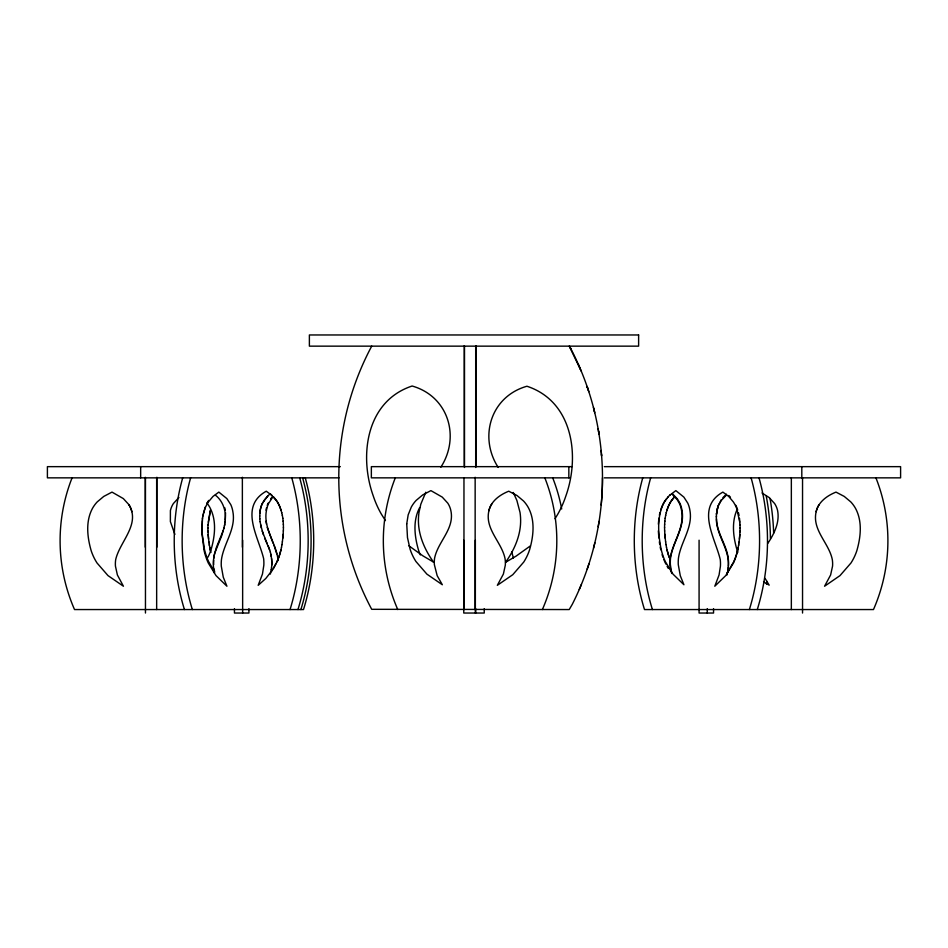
<?xml version="1.0" encoding="UTF-8"?>
<svg xmlns="http://www.w3.org/2000/svg" width="948" height="948" viewBox="0 0 948 948"><rect width="100%" height="100%" fill="white"/><g stroke="black" fill="none" stroke-linecap="round" stroke-linejoin="round"><path stroke-width="1.42" d="M602.478 477.768L602.478 477.839A278.404 278.404 0 0 1 601.636 499.632L601.162 505.083M283.357 531.034L283.428 527.467M739.973 531.935L740.127 527.657M207.968 528.557L207.932 524.398M664.572 527.657L664.643 524.22M225.28 519.777C226.145 510.581 222.804 500.84 215.338 495.117M259.728 516.067L260.143 510.605A21.65 15.31 -90 0 1 262.252 503.542L267.869 495.709M716.344 516.968L716.546 513.366M283.357 530.844L282.836 538.18M740.068 531.034L739.452 539.08M202.256 520.701L202.232 533.961L204.436 549.33A53.432 37.778 -90 0 0 208.524 561.453L214.781 572.154M208.039 525.311L210.29 510.095M658.362 524.22L658.907 518.118M664.643 524.398L664.844 521.104M271.566 567.425L271.744 565.044A29.53 20.88 -90 0 0 271.566 558.514M728.183 568.326L728.443 565.233A29.53 20.88 90 0 0 728.277 558.692C726.689 544.756 716.759 533.191 716.534 518.864M283.168 534.352L282.374 541.948M739.878 534.542L738.978 542.849M224.984 522.692L225.565 512.797M202.588 517.715L201.746 531.935L204.14 550.812A53.432 37.778 90 0 0 208.228 562.934L216.002 575.602L226.928 586.231L223.278 577.202L221.287 566.134A29.53 20.88 -90 0 1 221.453 559.593C223.787 543.275 236.147 528.948 232.876 511.695A21.65 15.31 90 0 0 230.767 504.632L226.856 498.589L218.846 492.107L213.016 496.42L208.394 501.895A32.884 23.25 -90 0 0 204.981 508.531L203.37 513.603M208.24 522.182L210.397 511.008M664.844 521.282L665.188 518.118M259.835 513.366L260.143 510.794A21.65 15.31 90 0 1 262.252 503.732L264.658 499.584L269.765 494.038M271.282 569.63L271.566 567.248M727.898 570.53L728.277 567.425M213.833 558.111L214.118 555.955M281.994 544.65L282.374 541.758M738.599 545.55L739.085 541.948M224.486 525.725L225.28 521.21M202.291 519.196L203.062 514.859M665.188 518.295L665.662 515.25M488.895 510.794C484.618 529.185 501.741 542.043 505.059 558.692A29.53 29.53 0 0 1 505.308 565.233L503.376 574.073L497.333 585.319L512.773 574.701L523.77 562.034A53.432 53.432 0 0 0 529.553 549.899C533.499 536.272 535.288 520.63 528.356 507.63A32.884 32.884 0 0 0 523.521 500.994L516.992 495.508L508.756 491.206C499.963 494.714 491.052 501.018 488.895 510.794A21.65 21.65 0 0 1 491.894 503.732M598.188 526.756L599.089 521.364M816.145 511.695C811.867 530.086 828.99 542.943 832.308 559.593A29.53 29.53 0 0 1 832.557 566.134L830.614 574.974L824.57 586.231L840.011 575.602L851.02 562.934A53.432 53.432 0 0 0 856.802 550.812C860.748 537.172 862.526 521.53 855.606 508.531A32.884 32.884 0 0 0 850.771 501.895L844.23 496.42L835.994 492.107C827.213 495.614 818.302 501.919 816.145 511.695A21.65 21.65 0 0 1 819.131 504.632M281.52 547.304L281.994 544.472M738.693 544.65L737.58 550.812A53.432 37.778 90 0 1 733.491 562.934L725.718 575.602L714.792 586.231L719.07 574.974L720.433 566.134A29.53 20.88 -90 0 0 720.267 559.593C715.136 537.86 695.334 507.488 722.874 492.107L728.692 496.42L733.314 501.895A32.884 23.25 -90 0 1 736.738 508.531L739.76 522.182M271.282 569.452L270.37 574.073M727.495 572.746L727.993 569.63M214.521 553.81L213.537 559.593A29.53 20.88 -90 0 0 213.371 566.134L214.224 572.746M281.52 547.126L280.964 549.899A53.432 37.778 90 0 1 276.887 562.034M738.231 547.304L737.674 549.899A53.432 37.778 -90 0 1 733.586 562.034L727.329 572.734M202.765 516.34L205.278 507.05M223.787 528.865L224.783 524.244M659.381 515.25L659.986 512.524M665.662 515.439L666.266 512.524M726.986 574.974L727.59 571.845M214.224 555.291L216.393 547.411L223.195 530.643M593.519 548.145L594.846 542.837M224.084 527.384L221.796 535.49L214.734 553.146M666.266 512.702L667.878 507.453A32.884 23.25 -90 0 1 671.291 500.805L674.241 497.025M587.203 569.084L588.933 563.894M660.72 509.917L661.597 507.453A32.884 23.25 90 0 1 665.01 500.805L668.352 496.634M667.001 510.095L667.878 507.63A32.884 23.25 90 0 1 671.291 500.994L674.241 497.214M736.904 509.917C731.489 522.526 733.231 536.912 736.952 549.721A53.432 53.432 0 0 0 737.864 552.269M579.264 589.478L581.397 584.442M440.867 467.174C460.574 436.578 448.155 396.181 412.119 386.014C366.106 401.158 358.889 455.68 373.216 495.816A99.73 99.73 0 0 0 381.392 514.183L385.445 520.606M425.794 492.225L420.817 504.194L419.016 512.264A55.245 55.245 0 0 0 418.566 524.481C419.585 538.18 425.64 550.989 433.485 562.069L422.938 555.872L408.837 545.787M419.644 507.63C412.724 520.63 414.501 536.272 418.447 549.899A53.432 53.432 0 0 0 420.391 554.924M275.809 564.107L272.04 570.708M273.38 568.622L276.887 561.856A53.432 37.778 90 0 0 280.964 549.721M555.03 518.734L557.649 514.409A99.73 99.73 0 0 0 565.837 496.041C580.164 455.917 572.947 401.395 526.934 386.239C490.898 396.406 478.479 436.815 498.186 467.4M721.369 499.584L718.051 505.971L716.451 514.266A171.268 171.268 0 0 1 717.92 506.327M272.04 570.53L265.807 578.47L258.188 585.319L262.454 574.073L263.828 565.233A29.53 20.88 -90 0 0 263.651 558.692C258.52 536.959 238.718 506.588 266.258 491.206L272.088 495.508M666.811 498.458L665.401 500.414A32.884 23.25 -90 0 0 661.988 507.05C657.011 520.571 658.386 535.478 661.147 549.33A53.432 37.778 -90 0 0 665.223 561.453L673.009 574.133L683.923 584.75L680.285 575.72L678.282 564.653A29.53 20.88 -90 0 1 678.46 558.111C680.783 541.794 693.142 527.479 689.883 510.214A21.65 15.31 90 0 0 687.774 503.151L683.864 497.108L675.853 490.626L669.632 495.33M767.643 543.583C774.113 534.08 779.884 522.419 777.597 510.605A21.65 21.65 0 0 0 774.611 503.542L769.077 497.499L762.002 492.996M270.547 499.004L272.052 497.108M272.443 497.499L268.533 503.542A21.65 15.31 90 0 0 266.424 510.605C263.165 527.87 275.524 542.185 277.847 558.514A29.53 20.88 90 0 1 278.025 560.683M722.874 497.688L726.476 494.216M667.961 497.025L670.023 494.939M178.923 497.499L173.389 503.542A21.65 21.65 0 0 0 170.403 510.605L170.379 521.613L174.882 534.411M726.381 495.117L721.274 500.485L718.868 504.632A21.65 15.31 90 0 0 716.747 511.695M530.216 546.012L516.115 556.109L505.568 562.306C513.413 551.215 519.457 538.405 520.488 524.706A55.245 55.245 0 0 0 520.037 512.489L516.873 500.426L513.259 492.462M340.344 466.653L47.4 466.653L47.4 477.851L339.005 477.851M571.976 466.653L371.355 466.653L371.355 477.851L569.594 477.851M604.326 466.653L900.6 466.653L900.6 477.851L604.326 477.851M763.531 581.835L769.172 585.141L765.06 578.363M569.238 346.15L581.243 371.118M270.275 493.766L276.709 500.982A32.884 23.25 -90 0 1 280.122 507.63L280.999 510.095M672.345 493.635L677.453 499.004L679.858 503.151A21.65 15.31 90 0 1 681.968 510.214C685.226 527.479 672.867 541.794 670.544 558.111A29.53 20.88 90 0 0 670.366 564.653L671.741 573.493M671.942 494.038L677.062 499.406L679.467 503.542A21.65 15.31 -90 0 1 681.576 510.605C684.835 527.87 672.476 542.185 670.153 558.514A29.53 20.88 -90 0 0 669.975 565.044L670.829 571.668M728.799 495.508L730.47 497.214M273.759 497.025L276.709 500.805A32.884 23.25 90 0 1 280.122 507.453L281.734 512.702M128.869 504.632L123.335 498.589L112.006 492.107L103.77 496.42L97.229 501.895A32.884 32.884 0 0 0 92.394 508.531C85.474 521.53 87.252 537.172 91.209 550.812A53.432 53.432 0 0 0 96.98 562.934L107.989 575.602L123.43 586.231L117.386 574.974L115.443 566.134A29.53 29.53 0 0 1 115.692 559.593C119.827 541.403 140.849 524.28 128.869 504.632A21.65 21.65 0 0 1 131.855 511.695M667.084 566.3L668.328 568.445M273.071 543.192L267.206 527.384M267.182 543.773L262.217 531.046M569.558 346.15L571.052 349.255M578.256 364.21L580.413 369.187M665.911 564.107L664.832 561.856A53.432 37.778 -90 0 1 663.849 559.545M264.599 537.895L269.742 550.113M274.043 545.301L276.78 553.81M268.154 545.692L270.37 552.246M737.71 510.095L736.833 507.63A32.884 23.25 90 0 0 735.826 505.284M511.707 551.665L513.389 558.111M588.815 391.643L587.073 386.464L588.234 389.924M263.307 534.589L260.617 524.635M593.732 408.647L594.396 411.302M593.424 407.403L594.751 412.712M270.37 552.068L271.282 556.535M738.445 512.702L739.049 515.439M281.734 512.524L282.338 515.439M261.316 527.965L260.119 521.613M666.48 547.126L667.037 549.899A53.432 37.778 -90 0 0 669.217 557.353M660.199 547.126L660.756 549.721M209.769 547.304L210.326 549.899A53.432 37.778 90 0 0 210.966 552.447M210.42 550.812L209.307 544.65M598.555 431.364L598.852 433.177M270.879 554.201L271.566 558.692A29.53 20.88 90 0 1 271.744 565.233M214.118 569.049L214.521 571.265M666.006 544.472L666.48 547.304M598.117 428.769L599.029 434.172M282.338 515.25L282.812 518.295M266.021 521.21L266.507 524.244M665.626 541.758L666.006 544.65M659.346 541.758L659.725 544.472M208.916 541.948L209.401 545.55M665.626 541.948L664.832 534.352M601.482 454.483L601.565 455.407M209.022 542.849L208.122 534.542M739.523 518.295L739.961 525.311M282.812 518.118L283.156 521.282M259.823 518.686L260.119 521.791M665.164 538.18L664.643 530.844M658.884 537.99L658.35 530.844M208.548 539.08L207.932 531.034M601.115 450.454L601.601 455.905M283.156 521.104L283.357 524.398M716.439 516.067C715.148 531.804 726.298 544.543 728.183 559.593A29.53 20.88 -90 0 1 728.348 566.134M259.728 515.878L259.823 518.864M740.068 524.398L740.033 528.557M283.357 524.22L283.428 527.657M664.572 527.467L664.643 531.034M207.873 527.657L208.027 531.935M802.541 477.851L802.541 613.036M801.807 466.653L801.807 477.851M791.343 477.851L791.343 609.552M713.548 608.663L713.548 613.036L699.079 613.036L699.079 540.206M707.267 608.663L707.267 613.036M568.836 466.653L568.836 477.851M484.238 608.663L484.238 613.036L463.762 613.036L463.762 540.206M475.884 345.617L475.884 466.594M475.695 346.15L475.695 467.494M475.695 608.616L475.695 613.036M475.351 540.206L475.351 613.036M475.149 477.271L475.149 609.552M464.496 346.15L464.496 467.494M464.295 345.617L464.295 466.594M463.963 477.851L463.963 609.552M248.921 608.663L248.921 613.036L234.452 613.036L234.452 608.663M242.641 540.206L242.641 613.036M242.368 477.271L242.368 547.186M156.858 477.271L156.858 547.186M156.657 477.851L156.657 609.552M145.459 477.851L145.459 613.036M145.269 477.271L145.269 547.186M140.66 466.653L140.66 477.851M770.013 498.423A171.268 121.095 90 0 1 773.651 533.131M670.129 559.545A53.432 37.778 -90 0 1 667.037 549.721M766.185 495.804A171.268 121.107 90 0 1 770.416 538.535M766.956 581.408A171.268 121.107 90 0 1 766.482 584.039M397.769 609.552A171.268 171.268 0 0 1 395.292 477.851M544.839 477.851A171.268 171.268 0 0 1 542.375 609.552M875.928 477.851A171.268 171.268 0 0 1 873.475 609.552L644.498 609.552A171.268 121.107 90 0 1 642.744 477.851M652.414 609.552A171.268 121.107 -90 0 1 650.66 477.851M759.028 477.851A171.268 121.095 -90 0 1 757.286 609.552M751.112 477.851A171.268 121.095 -90 0 1 749.37 609.552M662.936 557.175A53.432 37.778 -90 0 1 662.119 554.746M72.072 477.851A171.268 171.268 0 0 0 74.525 609.552L303.502 609.552A171.268 121.107 -90 0 0 305.256 477.851M206.83 502.89A32.884 32.884 0 0 1 209.864 507.453C216.784 520.452 215.006 536.094 211.048 549.721A53.432 53.432 0 0 1 207.956 557.175M552.708 477.851A171.268 171.268 0 0 1 561.69 508.981M291.783 477.851A171.268 121.095 -90 0 1 290.041 609.552M299.698 477.851A171.268 121.095 -90 0 1 297.956 609.552M207.422 502.499A32.884 23.25 90 0 1 208.69 500.414M224.759 507.749A21.65 15.31 -90 0 1 225.257 510.214M213.667 564.653A29.53 20.88 -90 0 1 213.667 560.292M192.349 609.552A171.268 121.095 -90 0 1 190.607 477.851M184.433 609.552A171.268 121.095 -90 0 1 182.691 477.851M266.033 510.214A21.65 15.31 -90 0 1 266.53 507.749M267.241 505.391A21.65 15.31 -90 0 1 268.142 503.151M302.625 477.851A171.268 121.107 90 0 1 300.883 609.552M569.558 346.387A279.387 279.387 0 0 1 572.272 604.326L569.238 609.552L371.711 609.315A279.387 279.387 0 0 1 371.711 346.15M406.739 523.829L407.474 537.599L410.117 549.33A53.432 53.432 0 0 0 415.899 561.453L426.896 574.133L442.337 584.75L437.182 575.72L434.362 564.653A29.53 29.53 0 0 1 434.611 558.111C437.929 541.462 455.052 528.605 450.774 510.214A21.65 21.65 0 0 0 447.776 503.151L442.254 497.108L430.913 490.626L422.678 494.939L416.148 500.414A32.884 32.884 0 0 0 411.314 507.05L408.173 514.859L406.739 523.829M638.62 334.964L309.38 334.964L309.38 346.15L638.62 346.15L638.62 334.964"/></g></svg>
